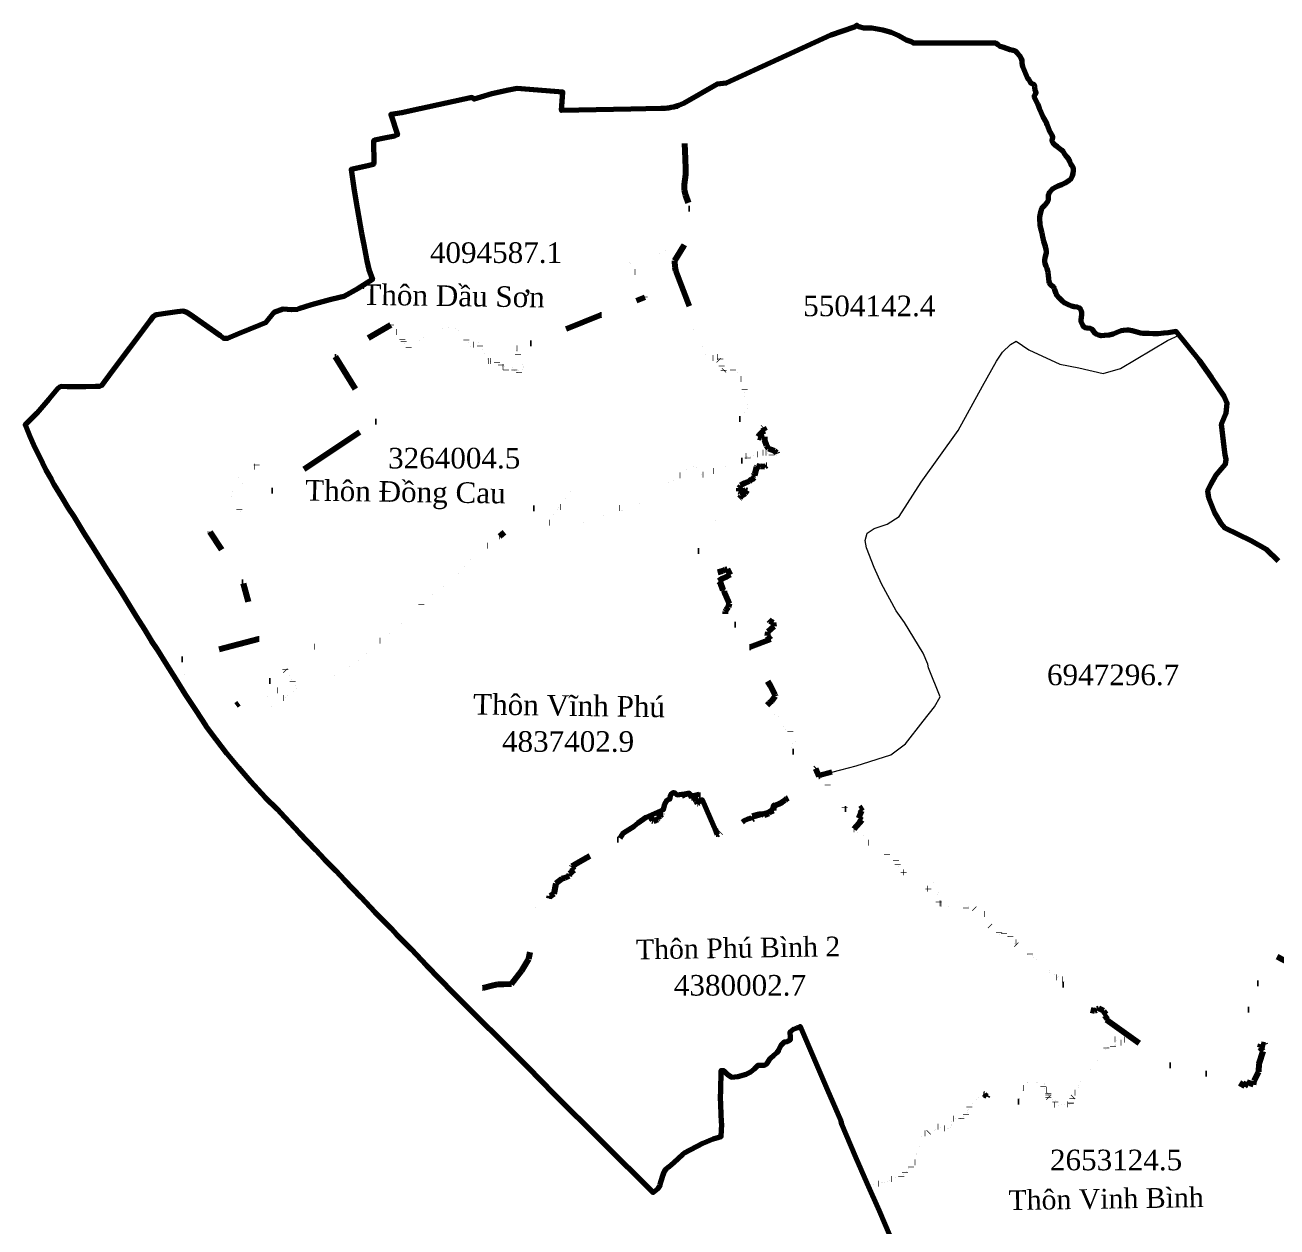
# Model space of a CAD drawing. Header units: metres. Extents: x 587838 to 605780, y 1326024 to 1346437.
# Drawn here: x 587838 to 594671, y 1339877 to 1346437 of the extents above; entities that cross this region are included whole.
import ezdxf
from ezdxf.enums import TextEntityAlignment as Align

# ---------------------------------------------------------------- set-up
doc = ezdxf.new("R2010")
doc.units = ezdxf.units.M
doc.header["$MEASUREMENT"] = 0
doc.linetypes.add('DGN Style 6', pattern=[990.708249, 0.520877, -208.350841, 364.613972, -208.350841, 0.520877, -208.350841])
for name, color, linetype, lineweight in [('DIEM', 7, 'Continuous', 0), ('Level 1', 7, 'Continuous', 0), ('Level 4', 7, 'Continuous', 0), ('Level 45', 7, 'Continuous', 0), ('Level 46', 7, 'Continuous', 0)]:
    doc.layers.add(name, color=color, linetype=linetype, lineweight=lineweight)
doc.styles.add('Style-Vntime', font='Vntime.shx')
doc.styles.add('Style-Vntimei', font='Vntimei.shx')
doc.linetypes.add('{Dg huyen}', pattern='A,3,-1,3,-0.945,[16,dgnlstyle-DUONGDC.shx,S=0.003175,R=0,X=0,Y=0],-1.13,[16,dgnlstyle-DUONGDC.shx,S=0.003175,R=0,X=0,Y=0],-0.93', length=10.005)
doc.linetypes.add('{Dg xa}', pattern='A,3,-1,[18,dgnlstyle-DUONGDC.shx,S=0.004992,R=0,X=0,Y=0],-1', length=5)

msp = doc.modelspace()

# ---------------------------------------------------------------- linework, layer by layer
at = {"layer": 'Level 4', "color": 6, "linetype": 'DGN Style 6', "lineweight": 80}
for p, q in [((591424.804506, 1345239.319757), (591577.26148, 1345272.217864)), ((591135.515, 1345141.834), (591303.276, 1345188.039)), ((591303.276, 1345188.039), (591334.039533, 1345208.176216)), ((591334.039533, 1345208.176216), (591424.804506, 1345239.319757)), ((591141.545039, 1345135.182702), (591135.515, 1345141.834)), ((591167.429329, 1345088.088587), (591141.545039, 1345135.182702)), ((591221.36867, 1344952.50524), (591167.429329, 1345088.088587)), ((590981.13157, 1344855.321812), (591221.36867, 1344952.50524)), ((590598.790981, 1344700.653073), (590981.13157, 1344855.321812)), ((589531.917091, 1344625.700668), (589834.865888, 1344800.22257)), ((589834.865888, 1344800.22257), (589842.964, 1344788.312)), ((589842.964, 1344788.312), (589864.506, 1344762.34)), ((590011.321, 1344730.869), (590114.908655, 1344781.283237)), ((590114.908655, 1344781.283237), (590149.509965, 1344786.925626)), ((590149.509965, 1344786.925626), (590185.330622, 1344781.196432)), ((590185.330622, 1344781.196432), (590205.022526, 1344772.541257)), ((590205.022526, 1344772.541257), (590245.039924, 1344718.455806)), ((589864.506, 1344762.34), (589896.864, 1344719.956)), ((589896.864, 1344719.956), (589904.125, 1344709.044)), ((589904.125, 1344709.044), (589911.599, 1344698.782)), ((589911.599, 1344698.782), (589931.079, 1344678.959)), ((589932.122229, 1344677.897403), (589991.088972, 1344714.780534)), ((589991.088972, 1344714.780534), (590011.321, 1344730.869)), ((590245.039924, 1344718.455806), (590257.426, 1344705.031)), ((590257.426, 1344705.031), (590269.473584, 1344682.898786)), ((590286.650323, 1344693.456873), (590311.034, 1344706.08)), ((590311.034, 1344706.08), (590320.273079, 1344685.592071)), ((590523.004465, 1344673.004596), (590598.790981, 1344700.653073)), ((589931.079, 1344678.959), (589932.122229, 1344677.897403)), ((590269.473584, 1344682.898786), (590286.650323, 1344693.456873)), ((590320.273079, 1344685.592071), (590335.296883, 1344665.107279)), ((590335.296883, 1344665.107279), (590347.808443, 1344645.113561)), ((590347.808443, 1344645.113561), (590360.499474, 1344617.139346)), ((590521.002, 1344660.572), (590521.654029, 1344666.200552)), ((590529.875578, 1344637.653965), (590521.002, 1344660.572)), ((590521.654029, 1344666.200552), (590523.004465, 1344673.004596)), ((590551.025, 1344585.325), (590529.875578, 1344637.653965)), ((589752.071547, 1344273.050165), (589531.917091, 1344625.700668)), ((590360.499474, 1344617.139346), (590362.836446, 1344610.357851)), ((590362.836446, 1344610.357851), (590368.57371, 1344604.902589)), ((590368.57371, 1344604.902589), (590376.212267, 1344602.951657)), ((590376.212267, 1344602.951657), (590379.382202, 1344604.007298)), ((590379.382202, 1344604.007298), (590413.034588, 1344596.407347)), ((590413.034588, 1344596.407347), (590434.455, 1344581.734)), ((590434.455, 1344581.734), (590441.769825, 1344573.286463)), ((590441.769825, 1344573.286463), (590446.814821, 1344571.027238)), ((590446.814821, 1344571.027238), (590453.919214, 1344573.926911)), ((590453.919214, 1344573.926911), (590463.957235, 1344554.278845)), ((590463.957235, 1344554.278845), (590500.612629, 1344565.851963)), ((590500.612629, 1344565.851963), (590508.520355, 1344554.393575)), ((590556.648, 1344574.99), (590551.025, 1344585.325)), ((590554.371, 1344557.031), (590558.711, 1344569.882)), ((590558.711, 1344569.882), (590556.648, 1344574.99)), ((590508.520355, 1344554.393575), (590509.808611, 1344549.38053)), ((590509.808611, 1344549.38053), (590527.128489, 1344538.208601)), ((590527.128489, 1344538.208601), (590535.725622, 1344541.214967)), ((590531.504971, 1344553.284524), (590554.371, 1344557.031)), ((590535.725622, 1344541.214967), (590531.504971, 1344553.284524)), ((589187.82697, 1343897.354926), (589752.071547, 1344273.050165)), ((591773.539, 1344084.184), (591754.8, 1344075.513)), ((591776.307, 1344082.564), (591773.539, 1344084.184)), ((591813.936, 1344088.229), (591798.43, 1344084.685)), ((591798.43, 1344084.685), (591798.484, 1344076.986)), ((591835.317, 1344092.759), (591813.936, 1344088.229)), ((591866.394, 1344102.906), (591835.317, 1344092.759)), ((591882.418, 1344102.027), (591866.394, 1344102.906)), ((591892.354, 1344100.882), (591882.418, 1344102.027)), ((591913.838, 1344090.314), (591892.354, 1344100.882)), ((591918.436, 1344091.013), (591913.838, 1344090.314)), ((591937.509, 1344089.488), (591918.436, 1344091.013)), ((591943.724, 1344108.139), (591937.509, 1344089.488)), ((589001.284, 1343969.766), (589089.419, 1344028.147)), ((589089.419, 1344028.147), (589101.468252, 1344036.128476)), ((589101.468252, 1344036.128476), (589187.82697, 1343897.354926)), ((591488.751, 1344028.93), (591448.315, 1344009.411)), ((591501.084, 1344023.977), (591488.751, 1344028.93)), ((591530.699, 1343983.385), (591501.084, 1344023.977)), ((591663.896474, 1344029.16639), (591594.980731, 1344001.802912)), ((591752.376396, 1344059.190583), (591663.896474, 1344029.16639)), ((591752.607, 1344074.939), (591751.910734, 1344074.756758)), ((591751.910734, 1344074.756758), (591752.376396, 1344059.190583)), ((591754.8, 1344075.513), (591752.607, 1344074.939)), ((591779.591, 1344081.877), (591776.307, 1344082.564)), ((591782.531, 1344073.635), (591779.591, 1344081.877)), ((591790.381, 1344074.192), (591782.531, 1344073.635)), ((591798.484, 1344076.986), (591790.381, 1344074.192)), ((589025.141, 1343934.293), (589001.284, 1343969.766)), ((591379.858, 1343951.316), (591351.837, 1343939.731)), ((591413.162544, 1343979.199738), (591379.858, 1343951.316)), ((591448.315, 1344009.411), (591413.162544, 1343979.199738)), ((591538.667758, 1343981.392031), (591530.699, 1343983.385)), ((591594.980731, 1344001.802912), (591538.667758, 1343981.392031)), ((588965.374, 1343863.806), (588968.924, 1343893.176)), ((588968.924, 1343893.176), (589025.141, 1343934.293)), ((590814.153581, 1343889.262599), (590789.904, 1343855.584)), ((590885.738, 1343722.021), (590814.153581, 1343889.262599)), ((591351.837, 1343939.731), (591192.324, 1343825.18)), ((589008.77, 1343793.436), (588965.374, 1343863.806)), ((590789.904, 1343855.584), (590759.886, 1343805.737)), ((591192.324, 1343825.18), (591101.748, 1343786.058)), ((588849.065515, 1343670.00302), (589016.582953, 1343781.616997)), ((589016.582953, 1343781.616997), (589008.77, 1343793.436)), ((590614.587192, 1343800.406014), (590426.980072, 1343646.290327)), ((590701.783971, 1343720.016798), (590614.587192, 1343800.406014)), ((590721.133, 1343768.301), (590701.783971, 1343720.016798)), ((590742.606, 1343795.665), (590721.133, 1343768.301)), ((590749.458184, 1343803.480341), (590742.606, 1343795.665)), ((590759.886, 1343805.737), (590749.458184, 1343803.480341)), ((590994.368797, 1343761.436102), (590885.738, 1343722.021)), ((591083.878, 1343801.086), (590994.368797, 1343761.436102)), ((591091.429, 1343789.668), (591083.878, 1343801.086)), ((591101.748, 1343786.058), (591091.429, 1343789.668)), ((589026.095362, 1343396.860437), (588849.065515, 1343670.00302)), ((590426.980072, 1343646.290327), (590363.624, 1343594.244518)), ((590363.624, 1343594.244518), (590267.409303, 1343519.661018)), ((590238.647029, 1343483.691325), (590203.664213, 1343445.196476)), ((590267.409303, 1343519.661018), (590238.647029, 1343483.691325)), ((590203.664213, 1343445.196476), (590120.264074, 1343375.078573)), ((589031.42357, 1343388.639446), (589026.095362, 1343396.860437)), ((589111.772173, 1343086.983769), (589031.42357, 1343388.639446)), ((590120.264074, 1343375.078573), (590062.311074, 1343329.004781)), ((589999.890155, 1343275.630155), (589893.458826, 1343168.855589)), ((590062.311074, 1343329.004781), (589999.890155, 1343275.630155)), ((589893.458826, 1343168.855589), (589827.604437, 1343115.123933)), ((588695.450099, 1342976.092779), (589111.772173, 1343086.983769)), ((589775.812042, 1343075.552301), (589701.915552, 1343006.890394)), ((589827.604437, 1343115.123933), (589775.812042, 1343075.552301)), ((589419.242572, 1343043.011039), (589257.286554, 1342919.111568)), ((589525.012, 1342888.144), (589419.242572, 1343043.011039)), ((589701.915552, 1343006.890394), (589657.112892, 1342969.210712)), ((588708.173, 1342890.701), (588695.450099, 1342976.092779)), ((589610.899286, 1342937.454608), (589525.012, 1342888.144)), ((589657.112892, 1342969.210712), (589610.899286, 1342937.454608)), ((588663.86881, 1342861.998294), (588708.173, 1342890.701)), ((589174.763088, 1342857.518769), (588990.287933, 1342723.628355)), ((589177.491, 1342853.93), (589174.763088, 1342857.518769)), ((589215.33, 1342804.15), (589177.491, 1342853.93)), ((589257.286554, 1342919.111568), (589258.655, 1342913.508)), ((589258.655, 1342913.508), (589280.304, 1342887.764)), ((589280.304, 1342887.764), (589292.888, 1342864.065)), ((589292.888, 1342864.065), (589298.082505, 1342855.101832)), ((589298.082505, 1342855.101832), (589312.069, 1342830.968)), ((589161.33, 1342770.15), (589215.33, 1342804.15)), ((589302.05, 1342799.963), (589272.409, 1342777.927)), ((589322.546, 1342816.413), (589302.05, 1342799.963)), ((589312.069, 1342830.968), (589322.546, 1342816.413)), ((588990.287933, 1342723.628355), (588830.354665, 1342605.507537)), ((589185.262, 1342718.017), (589161.33, 1342770.15)), ((589250, 1342762.8184), (589185.262, 1342718.017)), ((589258.072, 1342768.537), (589250, 1342762.8184)), ((589272.409, 1342777.927), (589258.072, 1342768.537)), ((593786.840358, 1340890.446131), (593786.986595, 1340901.421801)), ((593789.094, 1340872.178), (593786.840358, 1340890.446131)), ((593786.986595, 1340901.421801), (593797.479073, 1340893.631688)), ((593788.836943, 1340867.599365), (593789.094, 1340872.178)), ((593797.479073, 1340893.631688), (593819.551337, 1340883.359964)), ((593819.551337, 1340883.359964), (593837.650732, 1340899.624861)), ((593837.650732, 1340899.624861), (593851.843333, 1340904.349381)), ((593851.843333, 1340904.349381), (593909.100873, 1340914.665502)), ((593690.86136, 1340787.196209), (593733.280094, 1340846.574848)), ((593733.280094, 1340846.574848), (593739.951554, 1340853.728979)), ((593739.951554, 1340853.728979), (593748.031874, 1340857.657821)), ((593748.031874, 1340857.657821), (593753.021826, 1340859.115271)), ((593753.021826, 1340859.115271), (593776.485344, 1340861.998811)), ((593776.485344, 1340861.998811), (593776.487, 1340862.702)), ((593776.487, 1340862.702), (593784.602, 1340865.92)), ((593784.602, 1340865.92), (593788.836943, 1340867.599365)), ((593599.997492, 1340668.659066), (593654.003761, 1340736.528279)), ((593654.003761, 1340736.528279), (593690.86136, 1340787.196209)), ((591637.374696, 1340730.919052), (591627.273897, 1340724.356579)), ((593587.585658, 1340650.732138), (593599.997492, 1340668.659066)), ((593043.246618, 1340584.10128), (593068.357398, 1340599.707764)), ((593068.357398, 1340599.707764), (593073.53, 1340601.96)), ((593265.253, 1340576.346), (593281.186, 1340620.125)), ((593281.186, 1340620.125), (593286.562, 1340636.313)), ((593286.562, 1340636.313), (593306.57, 1340640.73)), ((593310.756675, 1340664.023435), (593306.57, 1340640.73)), ((593309.04, 1340663.89), (593360.267161, 1340663.89)), ((593360.267161, 1340663.89), (593363.348575, 1340664.742077)), ((593363.348575, 1340664.742077), (593401.462616, 1340657.693756)), ((593400.625, 1340656.753), (593395.334164, 1340642.928146)), ((593395.334164, 1340642.928146), (593403.493669, 1340633.514811)), ((593401.462616, 1340657.693756), (593400.625, 1340656.753)), ((593403.493669, 1340633.514811), (593414.018, 1340625.861)), ((593414.018, 1340625.861), (593419.599, 1340612.403)), ((593419.599, 1340612.403), (593419.735, 1340607.861)), ((593419.735, 1340607.861), (593421.729, 1340604.494)), ((593421.729, 1340604.494), (593422.211, 1340600.677)), ((593422.211, 1340600.677), (593421.849, 1340597.41)), ((593557.939, 1340585.969), (593568.814816, 1340611.146555)), ((593568.814816, 1340611.146555), (593588.3534, 1340639.463784)), ((593588.3534, 1340639.463784), (593587.585658, 1340650.732138)), ((592987.289425, 1340517.56206), (592993.539083, 1340531.525987)), ((592993.539083, 1340531.525987), (593007.724036, 1340550.916337)), ((593007.724036, 1340550.916337), (593032.401467, 1340573.969818)), ((593032.401467, 1340573.969818), (593043.246618, 1340584.10128)), ((593260.136703, 1340562.100975), (593265.253, 1340576.346)), ((593421.849, 1340597.41), (593422.406, 1340595.302)), ((593422.406, 1340595.302), (593422.507, 1340589.535)), ((593422.507, 1340589.535), (593423.111, 1340584.652)), ((593423.111, 1340584.652), (593423.056, 1340582.709)), ((593423.056, 1340582.709), (593424.263, 1340581.7)), ((593424.263, 1340581.7), (593445.757, 1340574.545)), ((593445.757, 1340574.545), (593456.795, 1340567.545)), ((593456.24, 1340542.98), (593461.86, 1340558.69)), ((593458.11, 1340542.63), (593456.24, 1340542.98)), ((593462.44, 1340565.09), (593456.795, 1340567.545)), ((593477.39, 1340540.98), (593458.11, 1340542.63)), ((593461.86, 1340558.69), (593462.44, 1340565.09)), ((593495.233955, 1340542.999704), (593477.39, 1340540.98)), ((593495.161, 1340543.551), (593495.233955, 1340542.999704)), ((593495.233955, 1340542.999704), (593512.464844, 1340543.774233)), ((593512.464844, 1340543.774233), (593528.573189, 1340546.380789)), ((593528.573189, 1340546.380789), (593538.495337, 1340547.652304)), ((593538.495337, 1340547.652304), (593546.350333, 1340551.64237)), ((593546.350333, 1340551.64237), (593547.159, 1340553.512)), ((593547.159, 1340553.512), (593554.80698, 1340576.712474)), ((593554.80698, 1340576.712474), (593557.939, 1340585.969)), ((592895.822005, 1340450.559351), (592906.332763, 1340469.181404)), ((592906.332763, 1340469.181404), (592915.033842, 1340468.157008)), ((592915.033842, 1340468.157008), (592941.392994, 1340467.388711)), ((592941.392994, 1340467.388711), (592949.176504, 1340469.640194)), ((592949.176504, 1340469.640194), (592960.12336, 1340479.63328)), ((592960.12336, 1340479.63328), (592974.041954, 1340489.636819)), ((592974.041954, 1340489.636819), (592980.309238, 1340501.009704)), ((592980.309238, 1340501.009704), (592982.098025, 1340511.833805)), ((592982.098025, 1340511.833805), (592987.289425, 1340517.56206)), ((592770.079489, 1340393.359777), (592799.381653, 1340405.652527)), ((592799.381653, 1340405.652527), (592805.871649, 1340410.203324)), ((592805.871649, 1340410.203324), (592820.734066, 1340426.062047)), ((592820.734066, 1340426.062047), (592832.741791, 1340422.485155)), ((592832.741791, 1340422.485155), (592855.214367, 1340415.790965)), ((592855.214367, 1340415.790965), (592874.272993, 1340413.850961)), ((592874.272993, 1340413.850961), (592880.341813, 1340415.387555)), ((592880.341813, 1340415.387555), (592890.066549, 1340420.070507)), ((592890.066549, 1340420.070507), (592892.552572, 1340431.85106)), ((592892.552572, 1340431.85106), (592896.699425, 1340437.223912)), ((592896.699425, 1340437.223912), (592895.822005, 1340450.559351)), ((592719.083381, 1340314.152678), (592733.149517, 1340372.728784)), ((592733.149517, 1340372.728784), (592750.008511, 1340388.47103)), ((592750.008511, 1340388.47103), (592770.079489, 1340393.359777)), ((592695.463881, 1340229.790934), (592706.476185, 1340269.750376)), ((592706.092313, 1340277.945543), (592719.083381, 1340314.152678)), ((592706.476185, 1340269.750376), (592706.092313, 1340277.945543)), ((592651.204451, 1340179.02846), (592659.978649, 1340198.491981)), ((592659.978649, 1340198.491981), (592674.862796, 1340204.052987)), ((592674.862796, 1340204.052987), (592695.463881, 1340229.790934)), ((592497.083449, 1340114.283766), (592510.646896, 1340120.68624)), ((592510.646896, 1340120.68624), (592518.388298, 1340121.070389)), ((592518.388298, 1340121.070389), (592530.173403, 1340121.088681)), ((592530.173403, 1340121.088681), (592543.836082, 1340124.89358)), ((592543.836082, 1340124.89358), (592558.284784, 1340132.189788)), ((592558.284784, 1340132.189788), (592568.082638, 1340138.921532)), ((592568.082638, 1340138.921532), (592591.270283, 1340144.670039)), ((592591.270283, 1340144.670039), (592605.528354, 1340151.035928)), ((592605.528354, 1340151.035928), (592621.906857, 1340153.157891)), ((592621.906857, 1340153.157891), (592631.997184, 1340161.426229)), ((592631.997184, 1340161.426229), (592641.136973, 1340173.13361)), ((592641.136973, 1340173.13361), (592651.204451, 1340179.02846)), ((592441.48817, 1340095.579514), (592471.108168, 1340108.905688)), ((592471.108168, 1340108.905688), (592497.083449, 1340114.283766))]:
    msp.add_line(p, q, dxfattribs=at)
at = {"layer": 'Level 4', "color": 3, "linetype": 'DGN Style 6', "lineweight": 80}
for p, q in [((591538.161, 1344683.242), (591539.432, 1344679.205)), ((591616.658, 1344625.32), (591622.389, 1344629.832)), ((591632.552, 1344614.529), (591622.547, 1344611.551)), ((591624.099, 1344606.618), (591622.547, 1344611.551)), ((591624.099, 1344606.618), (591626.365, 1344598.905)), ((591639.268, 1344576.395), (591626.365, 1344598.905)), ((591639.268, 1344576.395), (591649.076, 1344559.67)), ((591653.122, 1344552.423), (591649.076, 1344559.67)), ((591764.477, 1344447.205), (591766.574, 1344429.595)), ((591763.366, 1344411.682), (591778.884, 1344367.881)), ((591979.405, 1342607.089), (591952.133, 1342660.431)), ((591987.507, 1342591.521), (591979.405, 1342607.089)), ((592044.602, 1342526.68), (592016.362, 1342582.058)), ((592030.612, 1342472.301), (592022.042, 1342491.44)), ((592219.62, 1342289.19), (592205.686023, 1342348.815551)), ((592311, 1342165.59), (592316.05, 1342159.5)), ((592362.57, 1342048.6), (592380.87, 1342031.72)), ((592441.08, 1341973.76), (592413.9, 1342012.61)), ((592441.08, 1341973.76), (592453.04, 1341957.74)), ((592593, 1341877.78), (592543.76, 1341910.7)), ((592599.87, 1341854.5), (592595.47, 1341862.05)), ((592599.87, 1341854.5), (592607.17, 1341845.2)), ((592607.17, 1341845.2), (592610.02, 1341841.24)), ((592631.95, 1341810.76), (592610.02, 1341841.24)), ((592631.95, 1341810.76), (592650.05, 1341784.73)), ((592762.67, 1341723.71), (592650.05, 1341784.73)), ((592762.67, 1341723.71), (592768.04, 1341719.77)), ((592768.04, 1341719.77), (592769.03, 1341721.52)), ((592769.03, 1341721.52), (592790.41, 1341741.45)), ((592822.05, 1341702.81), (592817.61, 1341690.09)), ((592822.05, 1341702.81), (592827.58, 1341708.02)), ((592824.79, 1341650.35), (592831.72, 1341644.98)), ((592831.72, 1341644.98), (592837.16, 1341641.67)), ((592988.05, 1341627.67), (592978.4, 1341618.76)), ((593019.61, 1341614.21), (592988.05, 1341627.67)), ((592976.88, 1341616.57), (592975.19, 1341617.63)), ((592978.4, 1341618.76), (592976.88, 1341616.57)), ((593074.18, 1341583.91), (593066.98, 1341588.62)), ((593104.81, 1341519.66), (593152.88, 1341483.28))]:
    msp.add_line(p, q, dxfattribs=at)
at = {"layer": 'Level 4', "color": 3, "linetype": 'DGN Style 6', "lineweight": 80, "flags": 128}
for points in [[(591399.437577, 1345995.988293), (591406.199, 1345962.913), (591418.787, 1345909.794), (591428.154, 1345854.916), (591434.399, 1345821.326), (591437.326, 1345795.157), (591441.409, 1345707.452), (591442.986, 1345652.79), (591442.303, 1345621.152), (591435.885, 1345566.754), (591436.422, 1345536.441), (591443.088, 1345508.723), (591457.321, 1345466.752)], [(591457.321, 1345466.752), (591493.825, 1345481.613), (591505.288, 1345447.771), (591486.45, 1345439.466), (591468.33, 1345436.535), (591463.103, 1345436.131)], [(591463.103, 1345436.131), (591473.732, 1345392.582), (591480.064, 1345345.633), (591467.55, 1345299.528), (591432.537, 1345230.271), (591383.013, 1345150.12), (591385.01, 1345114.942), (591388.805, 1345096.853), (591483.159, 1344849.532), (591490.948, 1344820.749), (591491.613, 1344802.96), (591487.788, 1344773.011)], [(591487.788, 1344773.011), (591502.015, 1344774.567), (591503.846, 1344773.806), (591538.161, 1344683.242)], [(591553.632, 1344637.061), (591549.553, 1344649.2), (591539.432, 1344679.205)], [(591593.18, 1344619.001), (591582.024, 1344637.653), (591553.632, 1344637.061)], [(591616.658, 1344625.32), (591612.714, 1344630.226), (591593.18, 1344619.001)], [(591632.552, 1344614.529), (591639.749, 1344616.47), (591629.438, 1344638.411), (591622.389, 1344629.832)], [(591653.122, 1344552.423), (591684.703, 1344573.394), (591701.224, 1344554.431)], [(591701.224, 1344554.431), (591705.68, 1344548.309), (591711.665, 1344542.991), (591714.074, 1344536.682)], [(591725.438, 1344538.755), (591717.073, 1344538.981), (591714.074, 1344536.682)], [(591745.686, 1344506.513), (591747.308, 1344508.514), (591747.737, 1344514.817), (591738.223, 1344532.493), (591731.738, 1344535.471), (591729.107, 1344540.749), (591725.438, 1344538.755)], [(591764.477, 1344447.205), (591762.291, 1344467.563), (591745.686, 1344506.513)], [(591766.574, 1344429.595), (591767.683, 1344416.994), (591763.366, 1344411.682)], [(591778.884, 1344367.881), (591786.503, 1344357.709), (591779.2, 1344344.41)], [(591763.199, 1344323.271), (591747.109, 1344310.313), (591739.5, 1344287.523)], [(591739.5, 1344287.523), (591749.234, 1344281.478), (591749.508, 1344282.33), (591756.086, 1344286.375), (591803.25, 1344303.117), (591830.9373, 1344212.414259), (591866.285, 1344242.889), (591876.581, 1344222.916), (591865.351, 1344218.172), (591856.182, 1344209.982), (591846.942, 1344200.817), (591840.21, 1344189.836), (591857.979, 1344185.885), (591874.016, 1344188.702), (591873.683, 1344173.264), (591884.788, 1344142.059), (591895.469, 1344126.317), (591907.913, 1344120.525), (591928.562531, 1344113.353977), (591939.422, 1344102.99), (591941.870064, 1344097.219742)], [(591779.2, 1344344.41), (591784.706, 1344327.911), (591763.199, 1344323.271)], [(591751.037, 1344060.871), (591793.133, 1344064.893), (591845.624, 1344056.961), (591847.601, 1344053.376), (591865.195, 1344059.866), (591882.557, 1344061.152), (591896.149, 1344055.43), (591900.962, 1344047.108), (591915.188, 1344040.053), (591913.429, 1344035.364), (591899.34, 1344038.06), (591888.351, 1344033.866), (591884, 1344033.184), (591881.816, 1344030.76), (591875.578, 1344026.509), (591853.992, 1344028.393), (591852.934, 1344025.686), (591832.47, 1344029.848), (591830.043, 1344025.92), (591820.612, 1343987.905), (591819.726, 1343977.608), (591815.995, 1343979.972), (591812.14, 1343977.366), (591813.716, 1343971.802), (591817.347, 1343967.066), (591814.914, 1343963.169), (591805.959, 1343955.466), (591804.075, 1343957.741), (591789.711, 1343945.927), (591780.652, 1343942.461), (591766.567, 1343937.138), (591755.312, 1343930.486), (591744.043, 1343923.368), (591743.163, 1343919.584), (591737.749, 1343912.717), (591733.781, 1343909.398), (591733.661, 1343893.886), (591739.824, 1343890.601), (591745.732, 1343892.088), (591770.684, 1343898.74), (591778.906, 1343896.451), (591768.216, 1343879.714), (591750.634, 1343869.823), (591745.493, 1343866.213), (591738.837, 1343854.07), (591734.519, 1343841.712), (591721.485, 1343842.842), (591720.636, 1343838.049), (591718.783, 1343836.914), (591719.663, 1343812.42), (591724.235, 1343808.753), (591709.998, 1343787.507), (591695.237, 1343772.276), (591681.261, 1343764.298), (591631.262, 1343746.175), (591604.453, 1343732.644), (591569.771, 1343717.572), (591562.625, 1343712.973), (591558.431, 1343705.619), (591552.997, 1343689.247), (591538.848, 1343668.104), (591536.609, 1343664.454), (591535.173, 1343656.011), (591534.525, 1343639.751), (591532.602, 1343637.616), (591519.225, 1343631.648), (591514.738, 1343584.485), (591515.385, 1343572.045), (591513.823, 1343566.972), (591511.551, 1343560.886), (591519.857, 1343538.177), (591518.214, 1343534.695), (591508.379, 1343528.671), (591532.57, 1343509.212), (591542.052, 1343495.583), (591559.619, 1343498.351), (591571.372, 1343505.28), (591576.749, 1343509.582), (591598.316, 1343479.079), (591616.281, 1343449.023), (591626.36, 1343452.184), (591644.81, 1343458.903), (591659.8, 1343465.109), (591671.002, 1343467.699), (591686.997, 1343437.166), (591674.884, 1343431.011), (591662.252, 1343423.382), (591643.778, 1343414.444), (591622.956, 1343402.393), (591632.696, 1343393.723), (591646.331, 1343353.407), (591654.555, 1343349.88), (591654.254, 1343341.018), (591663.013, 1343320.985), (591680.729, 1343280.109), (591675.955, 1343259.093), (591663.343, 1343242.693), (591659.851, 1343236.18), (591660.084, 1343223.375), (591663.223, 1343209.851), (591667.502, 1343202.908), (591673.178, 1343200.105)], [(591713.98, 1343165.105), (591708.717, 1343166.741), (591705.232, 1343171.241), (591690.916, 1343178.013), (591673.161746, 1343200.113027)], [(591713.98, 1343165.105), (591737.642, 1343169.979), (591755.439, 1343177.976), (591775.244, 1343189.268), (591864.957, 1343223.295), (591902.407, 1343185.193), (591922.144, 1343175.772), (591924.534, 1343153.682), (591892.116, 1343124.41), (591889.557, 1343103.752), (591906.338, 1343083.893), (591795.245, 1343042.17)], [(591795.245, 1343042.17), (591847.485, 1342936.549), (591858.001, 1342916.475), (591870.252, 1342892.923), (591883.994, 1342866.666), (591904.299, 1342831.587), (591930.41, 1342781.027), (591931.531, 1342773.796), (591914.872, 1342749.15), (591899.184, 1342735.36), (591888.539, 1342725.557)], [(591888.539, 1342725.557), (591900.121, 1342707.5), (591917.661, 1342680.642)], [(591930.213, 1342674.458), (591920.977, 1342679.583), (591917.661, 1342680.642)], [(591952.133, 1342660.431), (591950.208, 1342671.987), (591930.213, 1342674.458)], [(592016.362, 1342582.058), (592004.559, 1342594.27), (591987.507, 1342591.521)], [(592022.042, 1342491.44), (592026, 1342497.828), (592026.682, 1342517.406)], [(592026.682, 1342517.406), (592036.435, 1342502.472), (592053.549, 1342510.068), (592048.474, 1342528.357), (592044.602, 1342526.68)], [(592030.612, 1342472.301), (592087.547, 1342496.63), (592127.868, 1342477.92), (592155.251, 1342421.35), (592160.17, 1342386.531), (592151.657, 1342379.514), (592171.16055, 1342337.323244)], [(592219.62, 1342289.19), (592261.1, 1342300.04), (592268.61, 1342268.17), (592308.18, 1342177.72)], [(592311, 1342165.59), (592311.39, 1342170.39), (592308.18, 1342177.72)], [(592316.05, 1342159.5), (592393.32, 1342236.96), (592437.26, 1342186.4), (592393.61, 1342157.03), (592403.6, 1342147.65), (592387.12, 1342108.07), (592404.63, 1342097.26), (592362.57, 1342048.6)], [(592413.9, 1342012.61), (592416.4, 1342012.14), (592422.96, 1342016.68), (592403.3, 1342039.57), (592396.17, 1342039.54), (592389.18, 1342033.19)], [(592380.87, 1342031.72), (592384.8, 1342028.91), (592389.18, 1342033.19)], [(592543.76, 1341910.7), (592508.42, 1341959.65), (592492.6, 1341961.04), (592453.04, 1341957.74)], [(592593, 1341877.78), (592603.2, 1341868.4), (592595.47, 1341862.05)], [(592796.48, 1341754.79), (592807.44, 1341765.41), (592827.94, 1341724.24), (592831.01, 1341715.61), (592830.5, 1341710.76), (592827.58, 1341708.02)], [(592796.48, 1341754.79), (592786.41, 1341746.99), (592790.41, 1341741.45)], [(592817.61, 1341690.09), (592817, 1341687.03), (592828.98, 1341669.35), (592827.31, 1341661.73)], [(592824.79, 1341650.35), (592831.09, 1341654.89), (592827.31, 1341661.73)], [(592837.16, 1341641.67), (592838.09, 1341641.59), (592846.59, 1341638.63), (592878.31, 1341626.45)], [(592878.31, 1341626.45), (592879.77, 1341631.35), (592897.89, 1341625.88), (592913.57, 1341625.98), (592943.4, 1341627.27)], [(592975.19, 1341617.63), (592976.67, 1341619.77), (592963.91, 1341627.21), (592945.07, 1341631.75), (592943.4, 1341627.27)], [(593018.96, 1341613.21), (593019.28, 1341614.35), (593023.91, 1341624.31), (593066.98, 1341588.62)], [(593074.18, 1341583.91), (593088.78, 1341607.58), (593100.74, 1341619.86), (593149.63, 1341587.61), (593104.81, 1341519.66)]]:
    msp.add_lwpolyline(points, dxfattribs=at)
at = {"layer": 'Level 45', "color": 5, "linetype": 'Continuous', "lineweight": 70, "flags": 128}
msp.add_lwpolyline([(594679.214976, 1343511.101812), (594614.358329, 1343574.800326), (594529.81305, 1343621.126525), (594388.518201, 1343690.615825), (594366.513268, 1343716.095231), (594332.761374, 1343774.851069), (594299.950388, 1343857.166074), (594293.450394, 1343894.627076), (594311.708401, 1343932.975073), (594338.279408, 1343977.977068), (594368.596415, 1344015.515062), (594391.130419, 1344041.071058), (594393.296423, 1344066.113058), (594388.898427, 1344090.758059), (594382.509435, 1344135.52306), (594368.687456, 1344258.091063), (594393.397466, 1344318.813059), (594399.881475, 1344374.225057), (594382.765482, 1344411.54006), (594313.184499, 1344513.912073), (594248.952515, 1344605.620083), (594121.878498, 1344764.984444), (594109.641679, 1344762.856304), (594076.678574, 1344757.362458), (594054.114544, 1344755.007955), (594022.328693, 1344751.083781), (593995.055648, 1344751.279995), (593971.510574, 1344752.84967), (593953.65556, 1344753.242091), (593939.626619, 1344753.536407), (593926.676829, 1344755.596603), (593900.286726, 1344762.267711), (593880.371517, 1344767.859671), (593862.124086, 1344771.881957), (593854.275728, 1344772.470586), (593833.771891, 1344770.606604), (593820.527787, 1344767.859681), (593794.431994, 1344756.675775), (593776.282665, 1344749.317942), (593755.092096, 1344744.412722), (593730.369768, 1344742.254428), (593711.533709, 1344741.077176), (593697.799082, 1344743.824104), (593687.792426, 1344747.748285), (593679.159233, 1344753.634555), (593665.424609, 1344772.666827), (593660.028864, 1344777.866364), (593651.591879, 1344781.201918), (593634.5217, 1344783.16401), (593624.122627, 1344785.126102), (593618.236359, 1344788.461655), (593611.761465, 1344799.645566), (593602.932065, 1344818.08921), (593602.147231, 1344828.488284), (593607.05246, 1344855.957537), (593606.856252, 1344866.945239), (593603.91312, 1344876.363268), (593598.223062, 1344887.350971), (593590.374705, 1344894.022077), (593580.17184, 1344897.35763), (593564.573228, 1344899.123514), (593550.053766, 1344902.066651), (593536.31914, 1344908.14913), (593515.128575, 1344919.333045), (593497.960294, 1344932.675256), (593482.263581, 1344948.371975), (593470.687254, 1344960.92935), (593465.389614, 1344970.347381), (593462.054064, 1344980.550247), (593458.522305, 1344991.734158), (593455.775381, 1345000.563561), (593452.636039, 1345006.253622), (593440.471085, 1345015.475445), (593435.075339, 1345020.380669), (593429.189072, 1345030.975954), (593427.521298, 1345035.881178), (593425.461107, 1345053.441879), (593422.714187, 1345085.718253), (593420.555889, 1345095.72491), (593416.631713, 1345107.497449), (593411.9227, 1345118.48515), (593406.134538, 1345136.43827), (593404.957287, 1345146.739241), (593404.56487, 1345154.685704), (593405.349708, 1345167.144972), (593407.213694, 1345173.03124), (593412.707548, 1345194.221807), (593413.492385, 1345202.364478), (593412.217029, 1345212.665448), (593408.096644, 1345227.969748), (593399.561559, 1345255.831421), (593393.184772, 1345280.55375), (593388.868179, 1345300.468959), (593386.611777, 1345315.086526), (593381.019826, 1345335.982781), (593379.057738, 1345345.106498), (593378.469113, 1345359.037334), (593376.605131, 1345370.319348), (593376.310819, 1345379.54117), (593376.997552, 1345390.136453), (593379.744481, 1345409.070616), (593383.766767, 1345422.118511), (593388.377679, 1345435.46072), (593391.026501, 1345440.758361), (593403.780086, 1345454.689195), (593420.752163, 1345475.291132), (593423.891508, 1345482.354654), (593423.6953, 1345493.538564), (593423.891511, 1345506.488355), (593426.442229, 1345515.121548), (593430.955037, 1345525.128204), (593438.018561, 1345534.742441), (593446.651756, 1345542.983217), (593466.370758, 1345553.970915), (593477.260356, 1345559.17045), (593496.39073, 1345566.233969), (593515.61921, 1345575.946309), (593535.73063, 1345589.190411), (593547.405064, 1345600.472423), (593555.15532, 1345614.108944), (593558.588979, 1345626.175794), (593560.845384, 1345643.344077), (593561.335908, 1345652.271585), (593559.079507, 1345660.316152), (593555.155329, 1345666.202421), (593551.329255, 1345670.519019), (593546.325928, 1345679.152213), (593541.224497, 1345690.238021), (593537.006007, 1345701.323828), (593528.27471, 1345715.058456), (593519.150995, 1345722.710606), (593513.06852, 1345731.343801), (593506.004999, 1345744.686012), (593496.390762, 1345754.888879), (593473.826736, 1345772.35148), (593460.484529, 1345782.161929), (593450.085456, 1345792.953423), (593444.984024, 1345803.744916), (593444.591608, 1345809.631186), (593448.31958, 1345822.777184), (593446.553701, 1345831.606588), (593443.021941, 1345838.670111), (593427.12902, 1345863.196232), (593416.729951, 1345892.627578), (593413.198191, 1345904.792534), (593394.754555, 1345936.970805), (593389.064498, 1345948.154716), (593383.766858, 1345960.908299), (593374.741249, 1345982.295077), (593365.715642, 1346004.859108), (593355.905198, 1346027.22693), (593348.645468, 1346040.961559), (593347.075798, 1346048.809917), (593348.056844, 1346054.303767), (593353.158278, 1346061.367288), (593357.082458, 1346068.038392), (593355.905205, 1346074.905706), (593351.196191, 1346080.791975), (593349.430314, 1346099.628035), (593348.056853, 1346108.849856), (593339.42366, 1346114.343709), (593331.771511, 1346117.384948), (593325.885244, 1346124.252264), (593317.840679, 1346138.084995), (593311.856308, 1346146.031459), (593284.828535, 1346210.338949), (593282.326872, 1346218.334463), (593280.90436, 1346230.352263), (593280.119525, 1346242.124801), (593276.097243, 1346252.033353), (593266.875426, 1346268.514906), (593255.2991, 1346284.015416), (593249.609041, 1346289.313058), (593243.232251, 1346294.414493), (593231.557818, 1346298.240569), (593215.174372, 1346302.16475), (593179.562449, 1346313.83919), (593159.549136, 1346320.215984), (593148.757645, 1346328.260553), (593136.767772, 1346338.606657), (592687.874, 1346337.978), (592676.021, 1346345.238), (592648.332, 1346355.143), (592607.417, 1346378.939), (592565.717, 1346397.286), (592533.175, 1346406.129), (592519.712, 1346409.787), (592459.286, 1346420.362), (592416.788, 1346420.011), (592388.337, 1346427.047), (592378.526481, 1346437.206593), (592363.57, 1346425.1), (592235.958, 1346382.539), (591664.743, 1346120.548), (591615.244669, 1346114.439765), (591432.114598, 1346008.869735), (591406.795456, 1345998.543886), (591393.724615, 1345994.004023), (591377.151977, 1345989.70935), (591364.228498, 1345986.682133), (591350.303805, 1345984.375788), (591341.956966, 1345982.993303), (591333.178322, 1345982.185919), (591323.72978, 1345981.316924), (591307.525756, 1345981.052414), (591144.113246, 1345977.772107), (590767.021499, 1345971.55028), (590773.257866, 1346070.257455), (590521.603255, 1346091.129074), (590477.462616, 1346082.032754), (590386.673242, 1346061.326422), (590326.63378, 1346043.464692), (590290.009708, 1346033.257991), (590284.30596, 1346038.061148), (590277.251324, 1346042.564109), (589993.714966, 1345980.273217), (589894.499755, 1345957.608338), (589834.714142, 1345948.054231), (589871.668918, 1345837.304713), (589854.141959, 1345830.943847), (589798.830605, 1345820.361902), (589745.995879, 1345808.20392), (589742.168363, 1345805.577195), (589740.442228, 1345802.575222), (589740.592324, 1345794.094648), (589742.618639, 1345692.928159), (589742.543589, 1345684.822831), (589739.916861, 1345677.017702), (589738.415874, 1345675.441667), (589708.77139, 1345668.161887), (589618.072777, 1345648.572118), (589635.02367, 1345534.753862), (589651.479655, 1345437.548859), (589674.655631, 1345300.664855), (589684.897622, 1345246.921853), (589703.500606, 1345149.30085), (589714.834598, 1345102.386848), (589734.623588, 1345048.137844), (589655.95258, 1344998.466858), (589579.112573, 1344955.158871), (589554.861572, 1344950.843875), (589501.88857, 1344937.470884), (589401.086565, 1344909.231901), (589333.069561, 1344887.604913), (589322.88756, 1344884.367914), (589294.19056, 1344883.438919), (589245.141658, 1344886.99055), (589197.04493, 1344867.664514), (589151.494548, 1344812.671943), (589119.689546, 1344799.576948), (589003.781537, 1344751.043967), (588943.459534, 1344727.147977), (588931.744533, 1344725.423979), (588924.016534, 1344727.147981), (588904.325537, 1344741.435984), (588855.469542, 1344775.185993), (588758.256554, 1344845.14801), (588722.611558, 1344868.796015), (588701.923559, 1344874.710019), (588669.269558, 1344872.000024), (588617.173556, 1344863.871032), (588556.103556, 1344855.987043), (588545.634555, 1344852.539045), (588537.907554, 1344846.134047), (588518.96355, 1344821.49905), (588482.322542, 1344771.491055), (588412.028525, 1344677.140068), (588361.926514, 1344609.887075), (588296.619499, 1344523.789087), (588271.942493, 1344489.670091), (588256.612489, 1344468.854093), (588244.896488, 1344464.420096), (588222.463489, 1344463.927099), (588170.117489, 1344462.695108), (588068.418489, 1344462.941125), (588035.764489, 1344463.43413), (588026.043488, 1344461.463132), (588015.574486, 1344450.870134), (587967.963477, 1344394.703142), (587902.905464, 1344319.320152), (587838.316453, 1344254.716164), (587864.672443, 1344192.178159), (587884.331435, 1344145.532156), (587914.960424, 1344083.413151), (587952.675412, 1344006.926144), (587980.269403, 1343958.096139), (587996.030399, 1343930.203136), (588025.30339, 1343881.328132), (588038.572386, 1343859.17413), (588074.318376, 1343799.492123), (588104.155369, 1343754.236118), (588159.607353, 1343664.037109), (588205.324341, 1343592.284101), (588287.152319, 1343461.123088), (588364.791298, 1343339.726074), (588445.128276, 1343208.29506), (588490.440264, 1343138.440053), (588529.257253, 1343075.098046), (588556.175246, 1343034.541042), (588612.981231, 1342943.528032), (588659.823218, 1342868.480024), (588712.529204, 1342784.036015), (588770.420189, 1342695.851006), (588825.204175, 1342612.398996), (588881.751162, 1342536.737987), (588939.926149, 1342461.855976), (589003.788136, 1342383.985966), (589069.548123, 1342308.282955), (589149.520109, 1342221.722941), (589214.614098, 1342157.00093), (589254.532091, 1342113.855924), (589283.402085, 1342082.653919), (589333.825076, 1342028.15591), (589423.95406, 1341934.761895), (589473.523051, 1341883.396886), (589503.355046, 1341852.484881), (589534.833041, 1341819.865876), (589581.603032, 1341769.234868), (589670.917017, 1341677.649852), (589746.967003, 1341595.97284), (589774.302998, 1341568.700835), (589804.884992, 1341536.27383), (589835.875987, 1341505.473825), (589865.238982, 1341473.31882), (589945.487968, 1341392.451806), (590029.928953, 1341304.125791), (590099.86794, 1341230.96778), (590175.243272, 1341155.516938), (590571.18786, 1340759.1757), (590662.005845, 1340666.770685), (590716.072869, 1340611.758767), (591267.077116, 1340064.42251), (591293.96214, 1340087.648313), (591303.917596, 1340103.022335), (591305.420737, 1340109.142519), (591309.377873, 1340126.076072), (591320.392927, 1340161.718794), (591326.192149, 1340177.1354), (591329.765119, 1340183.27208), (591339.880041, 1340195.758844), (591347.751556, 1340203.2555), (591353.213406, 1340206.414935), (591379.942786, 1340228.485237), (591428.653835, 1340273.631603), (591437.883682, 1340282.135919), (591538.459035, 1340335.123681), (591594.517934, 1340357.919764), (591625.640236, 1340366.999598), (591637.238661, 1340369.897386), (591641.097886, 1340437.15384), (591639.865377, 1340449.22016), (591634.443773, 1340586.289435), (591635.595219, 1340617.285965), (591637.374696, 1340730.919052), (591650.161758, 1340730.02693), (591670.225796, 1340711.015225), (591693.736025, 1340694.159646), (591728.55856, 1340698.937492), (591774.097377, 1340711.041526), (591800.35985, 1340724.558608), (591820.114978, 1340739.872237), (591840.28945, 1340759.97837), (591874.760956, 1340760.146719), (591887.709555, 1340767.440763), (591907.213503, 1340798.135883), (591925.558119, 1340814.969459), (591943.501656, 1340828.368382), (591951.600876, 1340841.091467), (591965.380397, 1340869.458752), (591984.149157, 1340886.801606), (591998.374195, 1340889.341164), (592015.645389, 1340899.460856), (592016.955573, 1340911.604573), (592014.914012, 1340941.09849), (592033.030857, 1340957.180169), (592051.150417, 1340962.951389), (592063.456296, 1340967.953182), (592069.010724, 1340970.250219), (592216.98892, 1340627.071957), (592290.420091, 1340455.340058), (592294.246163, 1340438.858504), (592371.724143, 1340257.708575), (592432.20553, 1340116.658852), (592499.308965, 1339964.278062), (592561.703388, 1339818.74006)], dxfattribs=at)
at = {"layer": 'Level 46', "color": 1, "linetype": '{Dg xa}', "lineweight": 70, "ltscale": 20}
msp.add_line((592241.95, 1342358.66), (592174.973, 1342340.478), dxfattribs=at)
at = {"layer": 'Level 46', "color": 1, "linetype": '{Dg huyen}', "lineweight": 70, "ltscale": 2}
msp.add_line((591801.79, 1342110.32), (591803.15, 1342111.01), dxfattribs=at)
at = {"layer": 'Level 46', "color": 1, "linetype": 'DGN Style 6', "lineweight": 80}
msp.add_line((590621.729, 1341618.874), (590604.271, 1341533.806), dxfattribs=at)
at = {"layer": 'Level 46', "color": 3, "linetype": 'DGN Style 6', "lineweight": 80}
for p, q in [((593152.88, 1341483.28), (593154.67, 1341473.56)), ((593154.67, 1341473.56), (593165.373141, 1341478.414526)), ((593165.373141, 1341478.414526), (593171.061, 1341482.767)), ((593171.061, 1341482.767), (593180.865, 1341477.901)), ((593180.865, 1341477.901), (593205.17, 1341460.087)), ((593205.17, 1341460.087), (593215.12, 1341463.3)), ((593215.12, 1341463.3), (593246.92, 1341430.31)), ((593246.92, 1341430.31), (593240.81, 1341424.04)), ((593240.81, 1341424.04), (593248.49, 1341417.77)), ((593248.49, 1341417.77), (593307.35, 1341362.46)), ((593307.35, 1341362.46), (593312.68, 1341365.68)), ((593312.68, 1341365.68), (593322.14, 1341366.95)), ((593322.14, 1341366.95), (593334.46, 1341356.68)), ((593334.46, 1341356.68), (593341.56, 1341350.2)), ((593341.56, 1341350.2), (593357.1, 1341338.98)), ((593357.1, 1341338.98), (593430.163, 1341278.22)), ((593430.163, 1341278.22), (593429.06, 1341267.59)), ((593429.06, 1341267.59), (593456.39, 1341252.65)), ((593456.39, 1341252.65), (593468.52, 1341241.14)), ((593468.52, 1341241.14), (593472.72, 1341238.6)), ((593472.72, 1341238.6), (593480.33, 1341245.6)), ((593480.33, 1341245.6), (593499.56, 1341229.46)), ((593499.56, 1341229.46), (593509.86, 1341217.32)), ((593509.86, 1341217.32), (593501.58, 1341207.21)), ((593501.58, 1341207.21), (593504.91, 1341201.13))]:
    msp.add_line(p, q, dxfattribs=at)
at = {"layer": 'Level 46', "color": 7, "linetype": '{Dg xa}', "lineweight": 0, "ltscale": 25, "flags": 128}
for points in [[(592833.278892, 1342769.796488), (592770.09, 1342929.13), (592765.03, 1342948.85), (592739.98, 1343009.34), (592637.948, 1343176.595), (592591.908, 1343240.675), (592513.578, 1343387.831), (592472.338, 1343476.305), (592430.233, 1343583.56), (592422.988, 1343624.435), (592435.358, 1343662.895), (592472.06, 1343689.192), (592543.368, 1343712.985), (592608.908, 1343755.175), (592729.062, 1343941.592), (592931.018, 1344224.665), (593064.126, 1344465.634), (593141.289, 1344602.169), (593173.508, 1344651.215), (593216.751, 1344694.084), (593247.718, 1344712.095)], [(593247.718, 1344712.095), (593317.140103, 1344665.31922), (593486.525247, 1344587.084987), (593589.990768, 1344566.993347), (593722.834178, 1344535.229072), (593816.441757, 1344563.243398), (594073.409504, 1344715.545255), (594137.752198, 1344745.077132)]]:
    msp.add_lwpolyline(points, dxfattribs=at)
at = {"layer": 'Level 46', "color": 1, "linetype": '{Dg xa}', "lineweight": 0, "ltscale": 25, "flags": 128}
msp.add_lwpolyline([(592241.95, 1342358.66), (592289.98, 1342371.29), (592375.33, 1342393.73), (592563.01, 1342454.23), (592643.11, 1342513.17), (592740.88, 1342638.53), (592802.13, 1342715.54), (592833.278892, 1342769.796488)], dxfattribs=at)
at = {"layer": 'Level 46', "color": 1, "linetype": 'DGN Style 6', "lineweight": 80, "flags": 128}
for points in [[(591996.806, 1342215.087), (591996.806, 1342215.087), (592074.348, 1342262.534), (592091.364, 1342280.874), (592173.172, 1342339.168), (592174.973, 1342340.478)], [(592171.712866, 1342336.128455), (592103.52, 1342288.57), (592039.61, 1342248), (592000, 1342220.77)], [(591316.069, 1342132.435), (591325.3, 1342138.002), (591322.877, 1342143.093), (591329.915, 1342147.606), (591330.221, 1342164.863), (591332.585, 1342180.948), (591345.837, 1342191.656), (591348.629, 1342200.816), (591348.714, 1342207.164), (591359.85, 1342210.646), (591362.243, 1342213.17), (591361.003, 1342227.577), (591364.635, 1342241.112), (591367.375, 1342244.594), (591381.056, 1342253.257), (591384.754, 1342253.387), (591387.103, 1342250.819), (591394.889, 1342232.148), (591402.394, 1342229.755), (591415.074, 1342229.538), (591423.209, 1342231.279), (591434.585, 1342235.022), (591439.761, 1342239.418), (591456.422, 1342242.727), (591459.708, 1342242.205), (591463.144, 1342240.899), (591466.734, 1342238.897), (591471.368, 1342228.407), (591476.022, 1342221.357), (591482.134, 1342220.966), (591492.423, 1342225.145), (591493.88, 1342221.053), (591500.688, 1342200.86), (591509.296, 1342188.047), (591510.235, 1342188.867), (591516.615, 1342191.614), (591513.997, 1342198.888), (591529.238, 1342206.862)], [(591520.6, 1342233.26), (591565.5, 1342126.98), (591570.15, 1342129.66), (591616.07, 1342019.45), (591622.45, 1342022.67)], [(591613.842, 1342022.1), (591617.033, 1342023.512), (591636.52, 1342030.69), (591641.532, 1342031.526), (591681.774, 1342049.835), (591703.717, 1342059.053), (591727.503, 1342070.205), (591749.489, 1342079.423), (591764.323, 1342085.307), (591807.024, 1342103.17), (591813.386, 1342106.292), (591808.077, 1342118.584), (591814.668, 1342120.49), (591845.952, 1342130.432), (591862.993, 1342131.33), (591873.259, 1342123.767), (591898.673, 1342133.28), (591904.021, 1342141.212), (591923.627, 1342149.587), (591926.302, 1342175.717), (591951.686, 1342185.637), (591970.215, 1342194.819), (591987.352, 1342206.077), (591996.806, 1342215.087), (591996.806, 1342215.087), (591996.806, 1342215.087), (591996.806, 1342215.087), (592003.413, 1342219.13)], [(591074.549, 1341990.952), (591075.11, 1341988.818), (591083.463, 1341995.78), (591117.273, 1342031.804), (591145.58, 1342053.386), (591151.516, 1342056.562), (591173.63, 1342074.053), (591192.179, 1342091.283), (591216.792, 1342100.291), (591229.688, 1342106.078), (591239.951, 1342108.058), (591254.181, 1342115.629), (591263.466, 1342096.005), (591267.925, 1342093.047), (591268.921, 1342092.993), (591278.578, 1342096.964), (591286.592, 1342100.924), (591292.196, 1342102.491), (591293.153, 1342104.145), (591294.24, 1342111.48), (591305.648, 1342120.728), (591313.837, 1342130.412), (591314.326, 1342132.501), (591316.069, 1342132.435)], [(591634.73, 1342028.87), (591649.89, 1342036.53), (591703.89, 1342062.91), (591725.95, 1342074.53), (591735.31, 1342076.83)], [(591074.549, 1341990.952), (590989.956, 1341965.581), (590910.434, 1341928.813), (590923.408, 1341902.399), (590889.008, 1341882.156), (590840.202, 1341855.995), (590822.004, 1341843.83), (590820.489, 1341841.556), (590834.396, 1341825.204), (590810.228, 1341804.168), (590805.478, 1341791.507), (590783.244, 1341781.575), (590767.402, 1341777.255), (590734.68, 1341752.485), (590725.043, 1341695.901), (590703.727, 1341681.977), (590700.893, 1341682.127), (590695.091, 1341663.715), (590667.612, 1341652.92), (590644.177, 1341637.271), (590635.672, 1341634.481), (590621.729, 1341618.874)], [(590129.075503, 1341201.730957), (590135.2, 1341202.81), (590165.22, 1341195.06), (590196.21, 1341190.22), (590209.29, 1341189.25), (590300.32, 1341178.12), (590319.84, 1341179.32), (590336.62, 1341181.81), (590393.81, 1341196.42), (590418.68, 1341202.33), (590451.01, 1341202.64), (590493.6, 1341203.57), (590549.66, 1341277.4), (590587.46, 1341340.45), (590600.07, 1341402.09), (590609.87, 1341460.94), (590604.271, 1341533.806)]]:
    msp.add_lwpolyline(points, dxfattribs=at)
at = {"layer": 'Level 46', "color": 1, "linetype": '{Dg huyen}', "lineweight": 70, "ltscale": 2, "flags": 128}
for points in [[(591086.5, 1341999.94), (591105.19, 1342027.26), (591162.17, 1342063.71), (591184.68, 1342083.12), (591228.35, 1342113.44), (591323.19, 1342154.99), (591329.67, 1342184.97), (591342.97, 1342205.75), (591356.96, 1342211.88), (591362.08, 1342236.74), (591378.11, 1342249), (591385.62, 1342246.28), (591396.87, 1342235.72), (591463.4, 1342243.89), (591471.25, 1342227.54), (591518.35, 1342238.42)], [(591816.86, 1342117.96), (591889.89, 1342138.48), (591911.03, 1342149.19), (591921.45, 1342164.8), (591924.38, 1342178.84), (591933.21, 1342182.74)], [(591801.79, 1342110.32), (591787.23, 1342104.2), (591759.96, 1342091.35), (591752.63, 1342085.8)]]:
    msp.add_lwpolyline(points, dxfattribs=at)
at = {"layer": 'Level 46', "color": 1, "linetype": '{Dg xa}', "lineweight": 70, "ltscale": 20, "flags": 128}
msp.add_lwpolyline([(591513.997, 1342198.888), (591529.238, 1342206.862), (591533.57, 1342208.771), (591575.734, 1342111.414), (591606.657, 1342040.306), (591613.842, 1342022.1)], dxfattribs=at)
at = {"layer": 'Level 46', "color": 3, "linetype": 'DGN Style 6', "lineweight": 80, "flags": 128}
msp.add_lwpolyline([(593504.91, 1341201.13), (593502.73, 1341196.28), (593604.41, 1341094.05), (593649.8, 1341064.13), (593677.57, 1341056.09), (593685.77, 1341059.97), (593690.36, 1341067.6), (593699.47, 1341071.78), (593725.25, 1341059.21), (593723.6, 1341054.07), (593737.11, 1341038.21), (593729.98, 1341031.56), (593743.71, 1341010.64), (593740.62, 1341007.63), (594139.03, 1340723), (594165.62, 1340717.92), (594253.544672, 1340721.684489), (594334.79, 1340704.77), (594334.95, 1340706.06), (594354.73, 1340707.44), (594357.05, 1340710.77), (594362.69, 1340711.51), (594366.53, 1340714.84), (594369.48, 1340714.81), (594374.72, 1340710.96), (594377.24, 1340713.78), (594379.99, 1340710.47), (594380.04, 1340707.28), (594386.85621, 1340703.068438), (594390.8, 1340702.04), (594405.17, 1340698.88), (594404.27, 1340694.64), (594438.217256, 1340679.521053), (594489.19, 1340650.98), (594496.63, 1340645.71), (594502.21, 1340653.82), (594500.26, 1340655.89), (594505.8, 1340667.02), (594543.72, 1340653.63), (594546.35, 1340673.85), (594571.77, 1340723.75), (594574.664292, 1340769.234636), (594595.91, 1340837.28), (594579.92, 1340855.78), (594584.94, 1340874.41), (594605.92, 1340870.48), (594599.799855, 1340899.807095), (594502.7, 1341089.49), (594500.22, 1341135.64), (594553.349446, 1341149.803705), (594556.94, 1341162.96), (594544.85, 1341177.65), (594541.93, 1341186.22), (594542.4, 1341196.16), (594592.68, 1341220.13), (594616.79, 1341222.88), (594627.95, 1341230.26), (594614.83, 1341267.89), (594672.12, 1341353.05), (594737.280538, 1341318.382782), (594733.38, 1341218.4), (594767.05, 1341207.42), (594771.785485, 1341191.717443)], dxfattribs=at)
at = {"layer": 'Level 46', "color": 6, "linetype": 'DGN Style 6', "lineweight": 80, "flags": 128}
msp.add_lwpolyline([(593260.136703, 1340562.100975), (593151.21623, 1340607.027029), (593114.380594, 1340634.477638), (593108.35, 1340618.7), (593097.25, 1340602.21), (593095.15, 1340601.65), (593087.54046, 1340588.720526), (593080.28, 1340594.59), (593075.69, 1340600.86), (593073.53, 1340601.96)], dxfattribs=at)

# ---------------------------------------------------------------- texts
at = {"layer": 'DIEM', "color": 7, "linetype": 'Continuous', "lineweight": 13, "style": 'Style-Vntime'}
for s, p in [('4094587.1', (590047.966495, 1345194.965924)), ('3264004.5', (589819.853707, 1344073.292966)), ('4837402.9', (590441.305255, 1342526.684709)), ('4380002.7', (591379.473347, 1341196.043496)), ('2653124.5', (593432.294453, 1340242.644644))]:
    msp.add_text(s, height=112.41, dxfattribs=at).set_placement(p, align=Align.MIDDLE_LEFT)
at = {"layer": 'Level 1', "color": 3, "linetype": 'Continuous', "lineweight": 0, "style": 'Style-Vntime'}
for s, p in [(' 5504142.4 ', (592042.977186, 1344904.31946)), (' 6947296.7 ', (593373.605879, 1342890.195533))]:
    msp.add_text(s, height=112.41, dxfattribs=at).set_placement(p, align=Align.MIDDLE_LEFT)
at = {"layer": 'Level 4', "color": 1, "linetype": 'Continuous', "lineweight": 0, "style": 'Style-Vntimei'}
for s, height, rotation, p in [('Th«n DÇu S¬n', 112.41, 359.169167, (589679.589788, 1344966.273115)), ('Th«n §ång Cau', 112.41, 359.169167, (589367.418483, 1343897.924767)), ('Th«n VÜnh Phó', 112.41, 359.169167, (590284.034371, 1342730.44652)), ('Th«n Phó B×nh 2', 107.598, 0.892947, (591172.614011, 1341391.222361)), ('Th«n Vinh B×nh', 107.598, 0.892947, (593205.925903, 1340022.796236))]:
    msp.add_text(s, height=height, rotation=rotation, dxfattribs=at).set_placement(p, align=Align.MIDDLE_LEFT)

doc.saveas('drawing.dxf')
